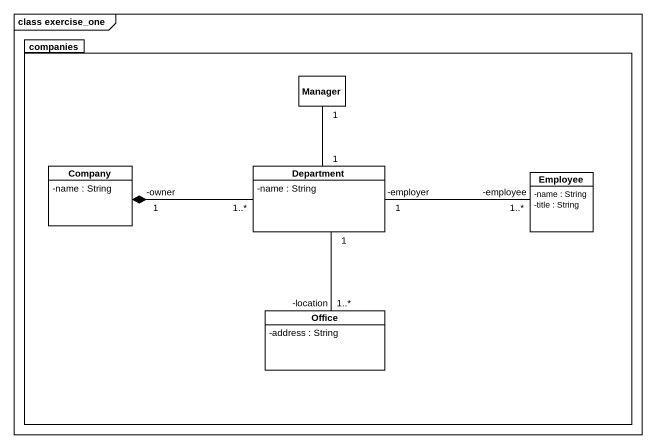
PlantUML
@startuml
mainframe class exercise_one
hide circle
hide empty members
skinparam classAttributeIconSize 0
package companies {
  class Manager
  class Company {
    -name : String
  }
  class Department {
    -name : String
  }
  class Employee {
    -name : String
    -title : String
  }
  class Office {
    -address : String
  }
}
Company "1\n-owner" *-right- "1..*" Department
Department "1" -up- "1" Manager
Department "1\n-employer" -right- "1..*\n-employee" Employee
Department "1" -- "1..*\n-location" Office
@enduml
